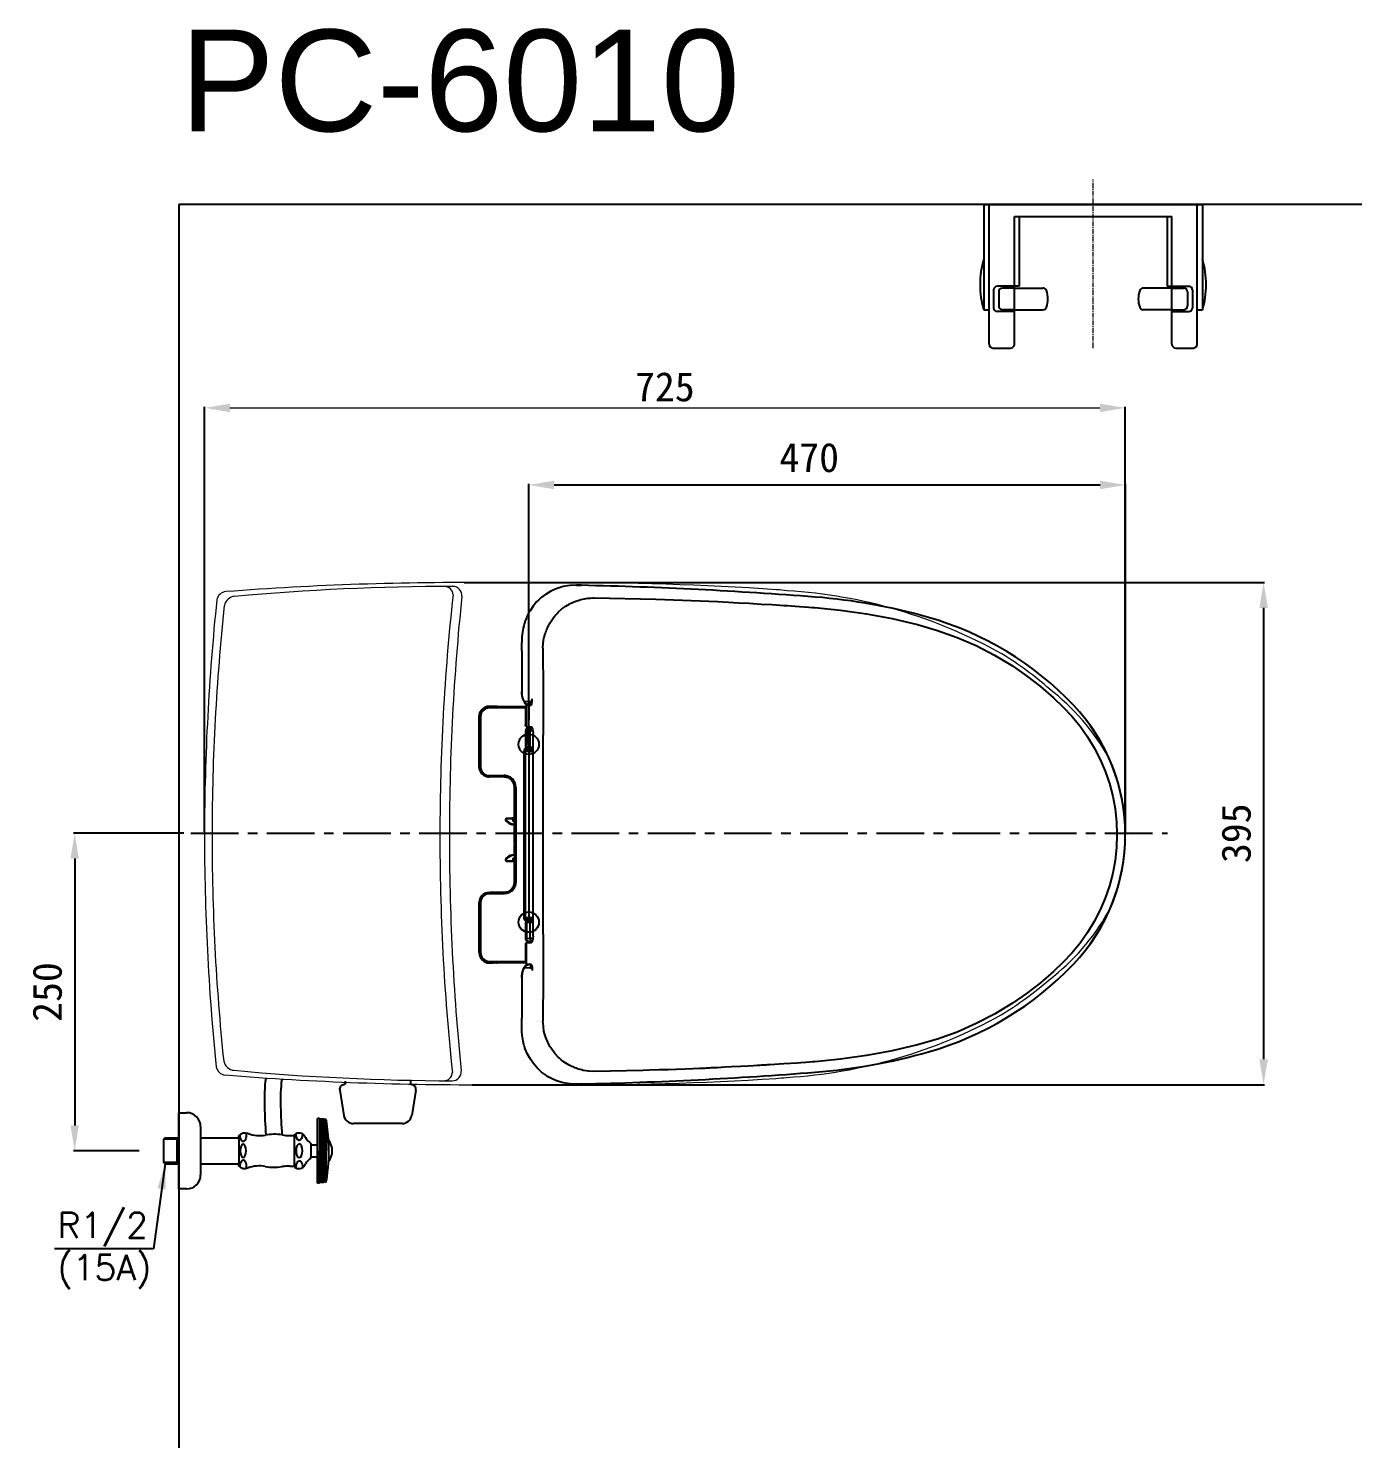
# Model space of a CAD drawing. Extents: x -1426 to 1181, y -346 to 1940.
# Drawn here: x -1410 to -367, y 830 to 1940 of the extents above; entities that cross this region are included whole.
import ezdxf

# ---------------------------------------------------------------- set-up
doc = ezdxf.new("R2010")
doc.units = 0
doc.header["$LTSCALE"] = 3
doc.header["$MEASUREMENT"] = 0
doc.linetypes.add('CENTER', pattern=[2, 1.25, -0.25, 0.25, -0.25])
doc.linetypes.add('HIDDEN', pattern=[0.375, 0.25, -0.125])
doc.layers.get('0').update_dxf_attribs({"linetype": 'CONTINUOUS'})
doc.layers.get('DEFPOINTS').update_dxf_attribs({"linetype": 'CONTINUOUS'})
for name, color, linetype, lineweight in [('1', 1, 'CENTER', 5), ('2', 2, 'HIDDEN', 9), ('3', 3, 'CONTINUOUS', 15)]:
    doc.layers.add(name, color=color, linetype=linetype, lineweight=lineweight)
for name, color, linetype in [('4', 4, 'CONTINUOUS'), ('6', 6, 'CONTINUOUS'), ('CENTER', 2, 'CENTER'), ('FAUCET', 4, 'CONTINUOUS')]:
    doc.layers.add(name, color=color, linetype=linetype)
doc.styles.add('GHS', font='romans', dxfattribs={"bigfont": 'ghs'})
doc.styles.add('ROMANS', font='romans', dxfattribs={"height": 10.144927})
doc.dimstyles.get("Standard").update_dxf_attribs({"dimtxt": 0.18, "dimasz": 0.18, "dimexe": 0.18, "dimexo": 0.0625, "dimgap": 0.09, "dimtad": 0, "dimtih": 1, "dimtoh": 1, "dimdec": 4, "dimzin": 0, "dimdsep": 46, "dimtxsty": 'Standard', "dimcen": 0.09, "dimadec": 0, "dimazin": 0, "dimtfac": 1, "dimtdec": 4, "dimtofl": 0, "dimtmove": 0, "dimatfit": 3, "dimfxl": 0, "dimtolj": 1, "dimtzin": 0, "dimarcsym": 0})

# ---------------------------------------------------------------- blocks, each defined once
blk = doc.blocks.new('*D14')
at = {"color": 0, "linetype": 'Continuous', "lineweight": -2}
for p, q in [((-1016.1, 1376.4), (-1016.1, 1581.4)), ((-996.1, 1580.6), (-566.1, 1580.6)), ((-546.1, 1306.3), (-546.1, 1581.4))]:
    blk.add_line(p, q, dxfattribs=at)
at = {"color": 0, "linetype": 'Continuous'}
for points in [[(-996.1, 1584), (-996.1, 1577.3), (-1016.1, 1580.6)], [(-566.1, 1584), (-566.1, 1577.3), (-546.1, 1580.6)]]:
    blk.add_solid(points, dxfattribs=at)
at = {"layer": 'DEFPOINTS', "color": 0, "linetype": 'Continuous'}
for p in [(-546.1, 1580.6), (-1016.1, 1375.4), (-546.1, 1305.3)]:
    blk.add_point(p, dxfattribs=at)
at = {"color": 2, "linetype": 'Continuous', "lineweight": 0, "insert": (-795.2, 1602.1), "char_height": 23, "attachment_point": 5}
blk.add_mtext('\\A1;470', dxfattribs=at)
blk = doc.blocks.new('*D15')
at = {"color": 0, "linetype": 'Continuous', "lineweight": -2}
for p, q in [((-1287.7, 1306.4), (-1374.5, 1306.4)), ((-1373.7, 1286.4), (-1373.7, 1076.4)), ((-1322.9, 1056.4), (-1374.5, 1056.4))]:
    blk.add_line(p, q, dxfattribs=at)
at = {"color": 0, "linetype": 'Continuous'}
for points in [[(-1377, 1286.4), (-1370.4, 1286.4), (-1373.7, 1306.4)], [(-1377, 1076.4), (-1370.4, 1076.4), (-1373.7, 1056.4)]]:
    blk.add_solid(points, dxfattribs=at)
at = {"layer": 'DEFPOINTS', "color": 0, "linetype": 'Continuous'}
for p in [(-1286.7, 1306.4), (-1373.7, 1056.4), (-1321.9, 1056.4)]:
    blk.add_point(p, dxfattribs=at)
at = {"color": 2, "linetype": 'Continuous', "lineweight": 0, "insert": (-1395.2, 1181.4), "char_height": 23, "attachment_point": 5, "rotation": 90}
blk.add_mtext('\\A1;250', dxfattribs=at)
blk = doc.blocks.new('*D16')
at = {"color": 0, "linetype": 'Continuous', "lineweight": -2}
for p, q in [((-1067, 1503.8), (-436.6, 1503.8)), ((-437.4, 1483.8), (-437.4, 1128.4)), ((-1060.7, 1108.4), (-436.6, 1108.4))]:
    blk.add_line(p, q, dxfattribs=at)
at = {"color": 0, "linetype": 'Continuous'}
for points in [[(-440.7, 1483.8), (-434, 1483.8), (-437.4, 1503.8)], [(-440.7, 1128.4), (-434, 1128.4), (-437.4, 1108.4)]]:
    blk.add_solid(points, dxfattribs=at)
at = {"layer": 'DEFPOINTS', "color": 0, "linetype": 'Continuous'}
for p in [(-1068, 1503.8), (-1061.7, 1108.4), (-437.4, 1108.4)]:
    blk.add_point(p, dxfattribs=at)
at = {"color": 2, "linetype": 'Continuous', "lineweight": 0, "insert": (-458.9, 1306.4), "char_height": 23, "attachment_point": 5, "rotation": 90}
blk.add_mtext('\\A1;395', dxfattribs=at)
blk = doc.blocks.new('*D20')
at = {"color": 3, "lineweight": -2}
for p, q in [((-1271.4, 1307.4), (-1271.4, 1642.1)), ((-546.3, 1307.4), (-546.3, 1642.1))]:
    blk.add_line(p, q, dxfattribs=at)
at = {"color": 3, "linetype": 'Continuous', "lineweight": 0}
blk.add_line((-1251.4, 1641.3), (-566.3, 1641.3), dxfattribs=at)
at = {"color": 3}
for points in [[(-1251.4, 1644.6), (-1251.4, 1638), (-1271.4, 1641.3)], [(-566.3, 1644.6), (-566.3, 1638), (-546.3, 1641.3)]]:
    blk.add_solid(points, dxfattribs=at)
at = {"layer": 'DEFPOINTS', "color": 0}
for p in [(-546.3, 1641.3), (-1271.4, 1306.4), (-546.3, 1306.4)]:
    blk.add_point(p, dxfattribs=at)
at = {"color": 2, "insert": (-908.9, 1657.8), "char_height": 23, "attachment_point": 5}
blk.add_mtext('\\A1;725', dxfattribs=at)
blk = doc.blocks.new('A$C19b091ad')
at = {"color": 2}
for p, q in [((80.2, 392.7), (80.2, 392.7)), ((264.6, 383.4), (264.6, 383.4)), ((353.8, 367.4), (353.8, 367.4)), ((33.5, 341), (33.5, 308.9)), ((0, 249.9), (0, 289.2)), ((0, 289.2), (0, 289.2)), ((1, 289.2), (1, 249.9)), ((13.6, 297.4), (8, 297.4)), ((8, 297.2), (36.4, 297.2)), ((8, 297.2), (11.1, 297.2)), ((8, 297.2), (8, 297.2)), ((36.4, 296.2), (8, 296.2)), ((13.5, 297.4), (13, 297.3)), ((13.5, 297.4), (13.6, 297.4)), ((14.4, 297.4), (13.6, 297.3)), ((14.4, 297.4), (36.5, 297.4)), ((36.4, 296.9), (36.4, 282.8)), ((36.9, 298.2), (40.1, 298.4)), ((36.9, 298.2), (36.9, 281.5)), ((38.1, 299), (38.5, 299)), ((38.2, 299), (38.6, 299)), ((468.1, 298.3), (468, 298.3)), ((36.5, 278.5), (36.5, 265.4)), ((36.9, 281.5), (41.2, 281.3)), ((37.1, 278.4), (37.1, 265.4)), ((37.1, 278.4), (40.1, 278.2)), ((42, 280.2), (39, 280.4)), ((40.1, 265.2), (40.1, 278.2)), ((42.6, 116.5), (42.6, 276.3)), ((35.3, 130.6), (35.3, 262.1)), ((36.3, 262.1), (36.3, 130.6)), ((36.5, 130.9), (36.5, 261.9)), ((40.1, 265.2), (37.1, 265.4)), ((42.6, 263.1), (37.3, 263.1)), ((37.5, 262.9), (37.3, 263.1)), ((38.4, 263.9), (41.4, 263.7)), ((0, 249.9), (0, 249.9)), ((8, 242.9), (19.7, 242.9)), ((19.7, 241.9), (8, 241.9)), ((19.7, 241.9), (8, 241.9)), ((8, 241.9), (8, 241.9)), ((19.7, 241.9), (19.7, 242.9)), ((19.7, 241.9), (19.7, 241.9)), ((27.7, 212.5), (27.7, 234.1)), ((27.7, 234.1), (27.7, 234.1)), ((27.7, 212.5), (27.7, 233.9)), ((27.7, 233.9), (27.7, 233.9)), ((28.7, 233.9), (28.7, 158.9)), ((27.7, 207.4), (27.7, 212.5)), ((27.7, 212), (27.7, 211.9)), ((27.7, 207.1), (27.7, 211.9)), ((21, 208.8), (21, 208.7)), ((21, 207.7), (21, 208.7)), ((21.2, 208.7), (21.2, 207.7)), ((21.3, 207.5), (21.2, 207.4)), ((21.5, 209.3), (25.7, 209.3)), ((21.5, 209.3), (21.5, 209.2)), ((21.5, 209.2), (26.3, 209.2)), ((26.3, 209), (21.5, 209)), ((26.5, 209.3), (26.3, 209.2)), ((26.3, 209), (26.3, 209.2)), ((26.6, 207.5), (26.6, 208.7)), ((26.8, 208.7), (27, 208.8)), ((26.8, 208.7), (26.8, 207.5)), ((27, 207.7), (27, 208.8)), ((27.2, 204.3), (27.2, 204.3)), ((27.7, 206.4), (27.7, 206.7)), ((27.7, 206.2), (27.7, 201.4)), ((27.7, 203.6), (27.7, 204.3)), ((27.7, 203.6), (27.7, 203.4)), ((27.7, 189.9), (27.7, 202.9)), ((27.7, 201.4), (27.7, 196.4)), ((27.7, 191.4), (27.7, 186.6)), ((27.7, 189.4), (27.7, 189.2)), ((27.7, 180.9), (27.7, 189.2)), ((27.2, 180.5), (27.2, 180.5)), ((27.7, 186.1), (27.7, 186.4)), ((27.7, 185.4), (27.7, 180.3)), ((27.7, 180.9), (27.7, 180.8)), ((27.7, 180.3), (27.7, 158.9)), ((27.7, 158.7), (27.7, 177.8)), ((21, 176.1), (21, 177)), ((21, 176.1), (21, 176)), ((21.2, 177.4), (21.3, 177.3)), ((21.2, 177), (21.2, 176.1)), ((21.5, 175.8), (26.3, 175.8)), ((26.3, 175.6), (21.5, 175.6)), ((21.5, 175.6), (21.5, 175.5)), ((21.5, 175.5), (25.7, 175.5)), ((26.3, 175.6), (26.3, 175.8)), ((26.3, 175.6), (26.5, 175.5)), ((26.6, 176.1), (26.6, 177.3)), ((26.8, 177.3), (26.8, 176.1)), ((27, 176), (26.8, 176.1)), ((27, 176), (27, 177.1)), ((27.7, 158.9), (27.7, 158.9)), ((27.7, 158.7), (27.7, 158.7)), ((8, 150.9), (19.7, 150.9)), ((19.7, 150.9), (8, 150.9)), ((8, 150.9), (8, 150.9)), ((19.7, 149.9), (8, 149.9)), ((19.7, 149.9), (19.7, 150.9)), ((19.7, 150.9), (19.7, 150.9)), ((0, 103.6), (0, 142.9)), ((0, 142.9), (0, 142.9)), ((0, 142.9), (0, 142.9)), ((1, 142.9), (1, 103.6)), ((36.5, 127.4), (36.5, 114.2)), ((37.1, 127.4), (40.1, 127.6)), ((37.1, 127.4), (37.1, 114.4)), ((37.3, 129.6), (37.5, 129.9)), ((37.3, 129.6), (42.6, 129.6)), ((41.4, 129.1), (38.4, 128.9)), ((40.1, 114.6), (40.1, 127.6)), ((36.9, 111.3), (41.2, 111.5)), ((36.9, 111.3), (36.9, 94.6)), ((40.1, 114.6), (37.1, 114.4)), ((39, 112.4), (42, 112.6)), ((0, 103.6), (0, 103.6)), ((0, 103.6), (0, 103.6)), ((36.4, 110), (36.4, 95.9)), ((8, 96.6), (36.4, 96.6)), ((36.4, 95.6), (8, 95.6)), ((8, 95.6), (11.1, 95.6)), ((8, 95.6), (8, 95.6)), ((13.6, 95.4), (8, 95.4)), ((13, 95.5), (13.5, 95.4)), ((13.6, 95.4), (13.5, 95.4)), ((14.4, 95.4), (13.6, 95.5)), ((36.5, 95.4), (14.4, 95.4)), ((36.9, 94.6), (40.1, 94.4)), ((38.5, 93.8), (38.1, 93.8)), ((38.6, 93.8), (38.2, 93.8)), ((468.1, 94.4), (468, 94.4)), ((33.5, 83.8), (33.5, 51.8)), ((353.8, 25.4), (353.8, 25.4)), ((80.2, 0.1), (80.2, 0.1))]:
    blk.add_line(p, q, dxfattribs=at)
for points in [[(76.5, 392.8), (71.3, 392.6), (66, 391.7), (60.6, 390), (56.5, 388.2), (52.6, 385.8), (52.5, 385.8)], [(76.5, 392.8), (80.2, 392.7)], [(80.2, 392.7), (76.5, 392.8)], [(76.5, 392.8), (76.5, 392.8), (76.5, 392.8)], [(52.5, 385.8), (50.7, 384.5), (48.8, 383), (47, 381.3), (45.2, 379.6), (42.5, 376.3), (40, 372.7), (39.4, 371.7), (38.9, 370.8), (38.3, 369.7), (37.8, 368.7), (37.4, 367.6), (36.9, 366.5), (36.5, 365.4), (36, 364.3), (35.8, 363.5), (35.4, 362.4), (35, 360.9), (34.6, 359), (34, 355.9), (33.6, 352.1), (33.5, 347.6)], [(50.2, 343.2), (50.4, 347.1), (51, 351), (51.3, 352.1), (51.5, 353.2), (51.9, 354.3), (52.2, 355.3), (52.6, 356.4), (53, 357.5), (53.4, 358.5), (53.8, 359.4), (54.5, 360.9), (55.6, 362.9), (57.1, 365.4), (58.7, 367.6), (60.1, 369.3), (61.3, 370.6), (62.2, 371.5), (65.1, 374.1), (68.3, 376.4), (69.4, 377), (70.5, 377.7), (71.7, 378.3), (72.9, 378.9), (74.1, 379.4), (75.3, 379.9), (76.2, 380.3), (77.8, 380.8), (80, 381.5), (82.8, 382.1), (85.5, 382.5), (87.7, 382.7), (89.4, 382.8), (90.6, 382.8)], [(90.6, 382.8), (139.2, 381.8), (187.8, 379.9), (196.4, 379.4), (204.2, 379), (212.6, 378.6), (222.1, 378), (230.6, 377.5), (233.8, 377.3), (236.9, 377.1), (240, 376.9), (243, 376.7), (245.6, 376.5), (248.7, 376.3), (252.1, 376.1), (256.2, 375.8), (259.6, 375.5), (262.3, 375.3), (264.2, 375.2)], [(264.2, 375.2), (284.6, 373.2), (304.9, 370.3), (325.1, 366.5), (345.1, 361.8), (360.8, 357.2), (376.3, 351.7), (391.3, 345.2), (405.9, 337.7), (419.9, 329.2), (431.1, 321.5), (441.9, 313.1), (452.2, 304.1), (459.6, 297.1), (466.7, 289.7), (473.2, 281.8), (479.1, 273.5), (484.4, 264.8), (489, 255.7), (493, 246.3), (496.3, 236.6), (498.9, 226.8), (500.7, 216.7), (501.8, 206.6), (502.2, 196.4)], [(33.6, 341), (33.5, 347.6)], [(33.5, 341), (33.5, 341), (33.6, 341)], [(33.6, 341), (33.6, 309)], [(50.2, 343.2), (50.3, 309), (50.3, 274.8)], [(33.5, 309.1), (33.6, 306.8), (33.9, 304.7), (34.4, 303), (35, 301.6), (35.6, 300.5), (36.3, 299.7), (37.2, 299.1), (38.1, 299)], [(33.5, 309), (33.5, 309), (33.5, 309)], [(33.5, 309), (33.6, 309)], [(36.3, 301), (35.8, 301.1), (35.3, 301.6), (34.9, 302.2), (34.5, 303.1), (34.1, 304.3), (33.8, 305.6), (33.6, 307.2), (33.6, 309)], [(40.2, 301.2), (36.3, 301)], [(38.2, 299), (37.4, 299.1), (36.8, 299.6), (36.4, 300.2), (36.3, 301)], [(40.1, 298.4), (40.4, 298.2), (40.7, 298.3), (41, 298.7), (41.3, 299.3), (41.5, 300.2), (41.7, 301.1), (41.8, 302.2), (41.8, 303.4)], [(40.2, 301.2), (41, 301.2), (41.6, 301.2)], [(41.8, 303.4), (41.8, 303.4), (41.8, 303.4)], [(0, 289.2), (0, 289.2), (0, 289.2), (0, 289.2), (0.2, 291), (0.6, 292.3), (1.1, 293.3), (1.7, 294.1), (2.3, 294.9), (3, 295.4), (3.6, 295.9), (5, 296.6), (8, 297.2)], [(0, 289.2), (0, 289.2)], [(1, 289.2), (0.6, 289.2), (0.3, 289.2), (0.1, 289.2), (0, 289.2)], [(8, 297.2), (8, 297.1), (8, 296.9), (8, 296.6), (8, 296.2)], [(38.2, 299), (41.1, 299.1)], [(38.5, 299), (38.7, 299)], [(39.9, 280.6), (39.5, 280.5), (38.8, 280.5), (38.4, 280.5), (38.1, 280.4), (37.9, 280.3), (37.5, 280.2), (37.1, 279.9), (36.8, 279.4), (36.6, 278.7), (36.5, 278.5)], [(39, 280.4), (38.6, 280.4), (38.6, 280.5), (39.1, 280.5), (40, 280.6)], [(42.5, 278.2), (41.7, 278.2), (40.7, 278.2), (40.1, 278.2)], [(50.3, 196.4), (50.3, 235.6), (50.3, 274.8)], [(37.3, 264.1), (36.5, 264), (35.9, 263.6), (35.4, 262.9), (35.3, 262.1)], [(36.3, 262.1), (36.2, 262.1), (36, 262.1), (35.7, 262.1), (35.3, 262.1)], [(36.3, 262.1), (36.4, 262.5), (36.6, 262.9), (36.9, 263.1), (37.3, 263.1)], [(36.3, 262.1), (36.5, 261.9)], [(36.5, 265.5), (36.5, 265.3), (36.7, 264.8), (36.9, 264.4), (37.2, 264.2), (37.4, 264.1), (37.6, 264), (37.7, 264), (37.9, 263.9), (38.1, 263.9), (38.4, 263.9)], [(36.5, 265.5), (37.1, 265.4)], [(36.5, 261.9), (36.6, 262.3), (36.8, 262.6), (37.2, 262.8), (37.5, 262.9)], [(42.6, 261.7), (41.6, 261.7), (40.6, 261.7), (39.3, 261.8), (38, 261.8), (37, 261.8), (36.5, 261.9)], [(37.1, 265.4), (37.2, 264.8), (37.5, 264.3), (38, 264), (38.5, 263.9)], [(37.3, 264.1), (37.3, 263.8), (37.3, 263.4), (37.3, 263.2), (37.3, 263.1)], [(40.1, 265.2), (40.6, 265.2), (41.5, 265.2), (42.5, 265.2), (42.6, 265.2)], [(41.5, 263.7), (41, 263.8), (40.5, 264.2), (40.2, 264.6), (40.1, 265.2)], [(41.5, 263.7), (41.9, 263.7), (42.5, 263.7), (42.6, 263.7)], [(8, 241.9), (5, 242.5), (3.6, 243.2), (3, 243.7), (2.3, 244.3), (1.9, 244.8), (1.4, 245.4), (1, 246.1), (0.6, 246.8), (0.2, 248.1), (0, 249.9)], [(0, 249.9), (0.1, 249.9), (0.3, 249.9), (0.6, 249.9), (1, 249.9)], [(8, 242.9), (8, 242.5), (8, 242.2), (8, 242), (8, 241.9)], [(19.7, 241.9), (22.8, 241.3), (25.3, 239.6), (27.1, 237), (27.7, 233.9)], [(27.7, 206.4), (27.7, 233.9)], [(28.7, 233.9), (28.3, 233.9), (28, 233.9), (27.8, 233.9), (27.7, 233.9)], [(21, 208.7), (21.1, 208.8), (21.1, 208.9), (21.2, 209), (21.2, 209.1), (21.4, 209.2), (21.5, 209.2)], [(21.2, 208.7), (21.2, 208.7), (21.1, 208.7), (21.1, 208.7), (21, 208.7)], [(21.2, 207.4), (21.1, 207.5), (21.1, 207.6), (21, 207.6), (21, 207.7)], [(21, 207.7), (21.1, 207.7), (21.1, 207.7), (21.2, 207.7), (21.2, 207.7)], [(21, 207.7), (21, 207.4)], [(21.2, 207.4), (21.2, 207)], [(21.5, 209.2), (21.5, 209.2), (21.5, 209.1), (21.5, 209.1), (21.5, 209)], [(25.7, 204.5), (25.8, 204.5), (26.3, 204.4), (26.7, 204.3), (27, 204.3), (27.2, 204.2), (27.2, 204.3)], [(26.3, 209.2), (26.4, 209.2), (26.5, 209.2), (26.6, 209.1), (26.6, 209), (26.7, 208.9), (26.8, 208.7)], [(26.5, 209.3), (26.7, 209.3), (26.9, 209.2), (27, 209), (27, 208.9), (27, 208.8), (27, 208.8)], [(26.8, 208.7), (26.7, 208.7), (26.7, 208.7), (26.6, 208.7), (26.6, 208.7)], [(26.6, 207.5), (26.6, 207.5), (26.7, 207.5), (26.7, 207.5), (26.8, 207.5)], [(27, 207.7), (26.8, 207.5)], [(27.2, 207), (27, 207.1), (26.9, 207.2), (26.8, 207.3), (26.8, 207.5)], [(27, 207.7), (27, 207.6), (27, 207.5), (27.1, 207.4), (27.2, 207.3), (27.2, 207.3)], [(27.2, 207), (27.2, 207), (27.2, 207), (27.2, 206.9), (27.1, 206.8)], [(27.2, 207), (27.2, 207), (27.2, 207.1), (27.3, 207.1), (27.3, 207.1), (27.3, 207.1), (27.3, 207.2), (27.4, 207.2)], [(27.2, 207.2), (27.3, 207.2), (27.3, 207.2), (27.3, 207.2), (27.4, 207.2)], [(27.2, 204.3), (27.3, 204.3), (27.4, 204.3), (27.7, 204.3)], [(27.7, 207.1), (27.4, 207.1), (27.4, 207.2)], [(27.7, 203.7), (27.7, 203.7), (27.7, 203.6), (27.7, 203.6)], [(27.7, 196.4), (27.7, 194.4), (27.7, 191.4)], [(27.7, 189.1), (27.7, 189.1), (27.7, 189.2), (27.7, 189.2)], [(50.3, 118), (50.3, 157.2), (50.3, 196.4)], [(502.2, 196.4), (501.8, 186.2), (500.7, 176.1), (498.9, 166), (496.3, 156.1), (493, 146.5), (489, 137.1), (484.4, 128), (479.1, 119.3), (473.2, 111), (466.7, 103.1), (459.6, 95.7), (452.2, 88.7), (441.9, 79.7), (431.1, 71.3), (419.9, 63.6), (405.9, 55.1), (391.3, 47.6), (376.3, 41), (360.8, 35.5), (345.1, 31), (325.1, 26.3), (304.9, 22.4), (284.6, 19.6), (264.2, 17.6)], [(21.2, 177.4), (21.2, 177.8)], [(25.7, 180.3), (25.8, 180.3), (26.3, 180.4), (26.7, 180.5), (27, 180.5), (27.2, 180.5), (27.2, 180.5)], [(26.6, 177.3), (26.6, 177.5), (26.7, 177.7), (26.9, 177.9), (27.1, 178)], [(26.8, 177.3), (26.8, 177.5), (26.9, 177.6), (27, 177.7), (27.2, 177.8)], [(27.1, 178), (27.2, 177.9), (27.2, 177.8), (27.2, 177.8), (27.2, 177.8)], [(27.2, 180.5), (27.3, 180.5), (27.4, 180.5), (27.7, 180.5)], [(27.4, 177.6), (27.3, 177.7), (27.3, 177.7), (27.2, 177.7), (27.2, 177.8), (27.2, 177.8), (27.2, 177.8)], [(27.7, 186.4), (27.7, 158.9)], [(21.2, 177.4), (21.1, 177.3), (21.1, 177.2), (21, 177.1), (21, 177)], [(21, 177.4), (21, 177)], [(21.2, 177), (21.2, 177), (21.1, 177), (21.1, 177), (21, 177)], [(21, 176.1), (21.1, 176), (21.1, 175.9), (21.2, 175.8), (21.2, 175.7), (21.4, 175.6), (21.5, 175.6)], [(21, 176.1), (21.1, 176.1), (21.1, 176.1), (21.2, 176.1), (21.2, 176.1)], [(21.5, 175.8), (21.5, 175.7), (21.5, 175.7), (21.5, 175.6), (21.5, 175.6)], [(26.3, 175.6), (26.4, 175.6), (26.5, 175.6), (26.6, 175.7), (26.6, 175.8), (26.7, 175.9), (26.8, 176.1)], [(26.5, 175.5), (26.7, 175.5), (26.9, 175.6), (27, 175.8), (27, 175.9), (27, 175.9), (27, 176)], [(26.8, 177.3), (26.7, 177.3), (26.7, 177.3), (26.6, 177.3), (26.6, 177.3)], [(26.6, 176.1), (26.6, 176.1), (26.7, 176.1), (26.8, 176.1), (26.8, 176.1)], [(26.8, 177.3), (27, 177.1)], [(27, 177.1), (27, 177.2), (27, 177.3), (27.1, 177.4), (27.2, 177.5), (27.2, 177.5)], [(27.2, 177.6), (27.3, 177.6), (27.3, 177.6), (27.3, 177.6), (27.4, 177.6)], [(27.7, 177.7), (27.4, 177.7), (27.4, 177.6)], [(27.7, 158.9), (27.5, 157.2), (27, 155.7), (25.4, 153.2), (22.9, 151.5), (21.3, 151.1), (19.7, 150.9)], [(27.2, 156), (26.8, 155.1), (26.7, 154.8)], [(27.7, 158.7), (27.4, 156.8), (27.2, 156)], [(27.7, 158.9), (27.8, 158.9), (28, 158.9), (28.3, 158.9), (28.7, 158.9)], [(8, 150.9), (5, 150.3), (3.6, 149.6), (2.3, 148.5), (0.8, 146.4), (0.2, 144.8), (0, 142.9)], [(8, 150.9), (8, 150.8), (8, 150.6), (8, 150.3), (8, 149.9)], [(0, 142.9), (0, 142.7)], [(1, 142.9), (0.6, 142.9), (0.3, 142.9), (0.1, 142.9), (0, 142.9)], [(35.3, 130.6), (35.7, 130.6), (36, 130.6), (36.2, 130.6), (36.3, 130.6)], [(37.3, 128.6), (36.5, 128.8), (35.9, 129.2), (35.4, 129.9), (35.3, 130.6)], [(36.5, 130.9), (36.3, 130.6)], [(37.3, 129.6), (36.9, 129.7), (36.6, 129.9), (36.4, 130.3), (36.3, 130.6)], [(42.6, 131.1), (41.6, 131.1), (39.7, 131), (38.1, 131), (37, 131), (36.5, 130.9)], [(37.5, 129.9), (37.2, 130), (36.8, 130.2), (36.6, 130.5), (36.5, 130.9)], [(38.4, 128.9), (38.1, 128.9), (37.9, 128.8), (37.7, 128.8), (37.5, 128.7), (37.2, 128.6), (36.9, 128.3), (36.6, 127.9), (36.5, 127.3), (36.5, 127.3)], [(36.5, 127.3), (37.1, 127.4)], [(38.5, 128.9), (38, 128.8), (37.5, 128.5), (37.2, 128), (37.1, 127.4)], [(37.3, 129.6), (37.3, 129.6), (37.3, 129.3), (37.3, 129), (37.3, 128.6)], [(40.1, 127.6), (40.2, 128.2), (40.5, 128.6), (41, 129), (41.5, 129.1)], [(40.1, 127.6), (40.9, 127.6), (41.2, 127.6), (41.4, 127.6), (42.5, 127.6), (42.6, 127.6)], [(42.6, 129.1), (42.5, 129.1), (41.9, 129.1), (41.5, 129.1)], [(36.5, 114.3), (36.5, 114.3), (36.7, 113.5), (37, 113.1), (37.4, 112.7), (37.7, 112.5), (37.9, 112.4), (38.1, 112.4), (38.3, 112.3), (38.5, 112.3), (38.9, 112.3), (39.5, 112.3), (39.9, 112.2)], [(37.1, 114.4), (37.2, 113.6), (37.6, 113), (38.3, 112.5), (39, 112.4)], [(42.5, 114.6), (41.7, 114.6), (40.7, 114.6), (40.1, 114.6)], [(50.3, 118), (50.3, 83.8), (50.2, 49.6)], [(0, 103.6), (0.1, 103.6), (0.3, 103.6), (0.6, 103.6), (1, 103.6)], [(0, 103.6), (0.2, 101.6), (0.8, 100.1), (2.3, 97.9), (3.6, 96.9), (5, 96.1), (8, 95.6)], [(8, 96.6), (8, 96.2), (8, 95.9), (8, 95.7), (8, 95.6)], [(38.1, 93.8), (37.4, 93.7), (36.7, 93.4), (36, 92.8), (35.3, 91.8), (34.7, 90.5), (34.1, 88.7), (33.7, 86.5), (33.6, 85.2), (33.5, 83.7)], [(33.6, 83.8), (33.6, 85.6), (33.8, 87.2), (34.1, 88.5), (34.5, 89.7), (34.9, 90.5), (35.3, 91.2), (35.8, 91.7), (36.3, 91.8)], [(38.2, 93.8), (37.4, 93.7), (36.8, 93.2), (36.4, 92.6), (36.3, 91.8)], [(36.3, 91.8), (40.2, 91.6)], [(38.1, 93.8), (38.2, 93.8)], [(41.1, 93.7), (38.2, 93.8)], [(38.7, 93.8), (38.5, 93.8)], [(40.1, 94.4), (40.4, 94.6), (40.7, 94.5), (41, 94.1), (41.3, 93.5), (41.5, 92.6), (41.7, 91.7), (41.8, 90.6), (41.8, 89.4)], [(40.2, 91.6), (41, 91.6), (41.6, 91.6)], [(41.8, 89.4), (41.8, 89.4), (41.8, 89.4)], [(33.5, 83.8), (33.5, 83.8), (33.5, 83.8)], [(33.5, 83.8), (33.6, 83.8)], [(33.5, 45.2), (33.6, 51.8)], [(33.5, 51.8), (33.5, 51.8), (33.6, 51.8)], [(54.4, 5.8), (52.9, 6.8), (49.1, 9.5), (45.6, 12.8), (43.7, 14.9), (42, 17.2), (40.3, 19.6), (38.1, 23.5), (36.3, 27.8), (36, 28.5), (35.8, 29.2), (35.5, 30.2), (35.2, 31.2), (34.9, 32.4), (34.6, 33.8), (34, 37), (33.6, 40.8), (33.5, 45.2)], [(90.6, 10), (86.2, 10.2), (81.9, 10.8), (80.7, 11.1), (79.6, 11.4), (78.5, 11.7), (77.4, 12.1), (76.3, 12.5), (75.3, 12.9), (74.4, 13.2), (72.9, 13.9), (70.8, 15), (68.3, 16.5), (66.2, 17.9), (64.5, 19.2), (63.1, 20.4), (62.2, 21.3), (59.5, 24.2), (57.1, 27.4), (56.4, 28.5), (55.7, 29.6), (55.1, 30.7), (54.5, 31.9), (53.9, 33.1), (53.4, 34.3), (53, 35.3), (52.4, 36.8), (52, 38.2), (51.5, 39.9), (51, 41.8), (50.5, 45.3), (50.3, 47.9), (50.2, 49.6)], [(264.2, 17.6), (262.5, 17.5), (260.1, 17.3), (257.1, 17.1), (253.3, 16.8), (250.5, 16.6), (239.9, 15.9), (229.2, 15.2), (228, 15.1), (226.8, 15.1), (225.6, 15), (224.4, 14.9), (223.2, 14.8), (222, 14.8), (220.8, 14.7), (218.9, 14.6), (215.9, 14.4), (211.5, 14.2), (205.8, 13.8), (198.8, 13.5), (193.5, 13.2), (187.7, 12.9), (186.5, 12.9), (185.2, 12.8), (184, 12.7), (182.7, 12.7), (181.4, 12.6), (180.1, 12.6), (178.8, 12.5), (177.4, 12.4), (173.3, 12.3), (168.2, 12), (162.1, 11.8), (155, 11.5), (148.7, 11.3), (141.8, 11.1), (134.2, 10.9), (128.8, 10.7), (90.6, 10)], [(53.1, 6.6), (53.9, 6.1), (54.3, 5.8)], [(76.5, 0), (71.4, 0.2), (66.1, 1.1), (60.8, 2.7), (56.8, 4.5), (54.4, 5.8)], [(80.2, 0.1), (76.5, 0)], [(76.5, 0), (76.5, 0), (76.5, 0)]]:
    blk.add_lwpolyline(points, dxfattribs=at)
for centre, radius, start, end in [((8.2, -2874.1), 3267.6, 85.4987, 88.7365), ((8.2, -2874.1), 3267.6, 85.4987, 88.7365), ((228.8, -71), 455.9, 74.0873, 85.4987), ((228.8, -71), 455.9, 74.0873, 85.4987), ((284.2, 123.2), 253.9, 43.6123, 74.0873), ((284.2, 123.2), 253.9, 43.6123, 74.0873), ((8, 289.2), 7, 90.009, 180.0064), ((361, 196.4), 147.8, 0, 43.6123), ((361, 196.4), 147.8, 316.3877, 43.6123), ((8, 249.9), 7, 179.9907, 269.9939), ((21.5, 208.7), 0.3, 90.0054, 180.0075), ((21.5, 207.7), 0.301, 179.9899, 225.6049), ((28.5, 214.9), 10.5, 225.6118, 265.425), ((28.5, 214.9), 10.8, 227.0817, 254.799), ((28.5, 214.9), 10.3, 225.6125, 265.3361), ((26.3, 208.7), 0.3, 0.0171, 90.021), ((28.5, 214.9), 8.19, 260.2197, 264.0535), ((28.5, 214.9), 7.99, 260.2195, 263.8756), ((361, 196.4), 147.8, 316.3877, 0), ((28.5, 169.9), 10.5, 94.8123, 134.3882), ((28.5, 169.9), 10.8, 105.201, 132.9183), ((28.5, 169.9), 10.3, 94.7621, 134.3875), ((28.5, 169.9), 8.19, 95.9947, 99.7802), ((28.5, 169.9), 7.99, 96.1451, 99.7805), ((21.5, 177), 0.301, 134.3951, 180.0075), ((21.5, 176.1), 0.3, 179.9932, 269.997), ((26.3, 176.1), 0.3, 269.9747, 359.9918), ((8, 142.9), 7, 90.009, 180.0064), ((8, 103.6), 7, 179.9907, 269.9939), ((284.2, 269.6), 253.9, 285.9127, 316.3877), ((284.2, 269.6), 253.9, 285.9127, 316.3877), ((228.8, 463.8), 455.9, 274.5013, 285.9127), ((228.8, 463.8), 455.9, 274.5013, 285.9127), ((8.2, 3266.9), 3267.6, 271.2635, 274.5013), ((8.2, 3266.9), 3267.6, 271.2635, 274.5013)]:
    blk.add_arc(centre, radius, start, end, dxfattribs=at)
for centre, major_axis, ratio, start_param, end_param in [((42.1, 301.2), (0.12, -2), 0.96113, 4.653958, 5.755439), ((8, 289.4), (-4.21, 6.81), 0.99966, 5.729789, 7.30029), ((8, 289.2), (0, 8), 0.999848, 0.098926, 1.570811), ((8, 289.2), (0, 8), 0.999848, 0.000015, 0.098926), ((11.1, 297.3), (-2.5, 0), 0.017455, 1.570806, 3.036883), ((11, 297.3), (2, 0), 0.017449, 5.715526, 6.178563), ((13.5, 296.9), (-0.229, 0.445), 0.99869, 5.363377, 5.807797), ((13.6, 296.9), (0, 0.5), 0.999695, 5.719812, 6.283185), ((39, 278.4), (0.12, 2), 0.961126, 0.063244, 1.629234), ((47.9, 280.5), (9, 0), 0.017453, 2.317366, 2.635123), ((42, 278.2), (-0.12, -2), 0.961133, 3.204845, 4.770831), ((41.2, 276.3), (0, 5), 0.284012, 4.712867, 6.26645), ((50.4, 280.4), (12.7, 0), 0.017453, 2.296645, 2.317381), ((45.8, 280.2), (4, 0), 0.017451, 3.420757, 3.502606), ((50, 262.9), (12.5, 0), 0.017452, 3.158684, 3.190646), ((50, 262.9), (12.5, 0), 0.017452, 3.190646, 4.079319), ((8, 249.9), (0, 8), 0.999848, 1.570782, 1.599305), ((8, 249.9), (0, 8), 0.999848, 1.599305, 2.571298), ((8, 249.9), (0, 8), 0.999848, 2.571298, 3.141578), ((19.7, 233.9), (-5.66, -5.66), 0.999695, 2.727332, 3.926845), ((19.7, 233.9), (7.66, 2.32), 0.999451, 5.989191, 6.672186), ((21.5, 208.8), (0, 0.5), 0.999848, 0, 1.570796), ((21.5, 207.4), (0, 0.5), 0.998838, 1.569846, 2.39245), ((25.7, 209.3), (-1.5, 0), 0.017455, 4.13565, 4.712389), ((27.3, 207.5), (0.088, -0.575), 0.246445, 5.145086, 5.272141), ((27.7, 207.4), (0, 0.8), 0.017455, 1.570796, 2.617994), ((21.5, 177.4), (0, -0.5), 0.998838, 3.890736, 4.713339), ((27.7, 185.4), (0, 0.8), 0.017455, 0.523599, 1.570796), ((21.5, 176), (0, 0.5), 0.999848, 1.570796, 3.141593), ((25.7, 175.5), (1.5, 0), 0.017455, 4.712389, 5.289125), ((27.3, 177.2), (0.088, 0.575), 0.246445, 1.011042, 1.1381), ((19.7, 158.9), (5.66, -5.66), 0.999695, 5.497925, 6.697438), ((19.7, 158.9), (-7.66, 2.32), 0.999451, 2.752531, 3.435587), ((19.7, 158.9), (5.66, -5.66), 0.999695, 0.414252, 0.785253), ((8, 142.9), (0, 8), 0.999848, 0.877805, 1.537628), ((8, 142.9), (0, 8), 0.999848, 0.000015, 0.877805), ((8, 142.9), (0, 8), 0.999848, 1.537628, 1.570811), ((50, 129.9), (-12.5, 0), 0.017452, 6.234874, 6.265942), ((50, 129.9), (-12.5, 0), 0.017452, 5.345455, 6.234874), ((50, 112.3), (-11.5, 0), 0.01745, 6.003965, 6.78965), ((47.9, 112.3), (-9, 0), 0.017453, 0.50647, 0.824227), ((42, 114.6), (0.12, -2), 0.961133, 4.653947, 6.219937), ((41.2, 116.5), (0, 5), 0.284012, 3.158327, 4.711911), ((50.4, 112.4), (-12.7, 0), 0.017453, 0.824211, 0.844948), ((45.8, 112.6), (-4, 0), 0.017451, 5.922161, 6.00399), ((8, 103.6), (0, 8), 0.999848, 1.570782, 3.121269), ((8, 103.4), (4.21, 6.81), 0.99966, 2.124488, 3.694989), ((8, 103.6), (0, 8), 0.999848, 3.121269, 3.141578), ((11.1, 95.5), (2.5, 0), 0.017455, 0.10471, 1.570786), ((11, 95.5), (-2, 0), 0.017449, 3.246202, 3.709245), ((13.5, 95.9), (0.229, 0.445), 0.99869, 3.61698, 4.061401), ((13.6, 95.9), (0, 0.5), 0.999695, 3.141593, 3.704966), ((42.1, 91.6), (-0.12, -2), 0.96113, 3.673143, 4.77082)]:
    blk.add_ellipse(centre, major_axis=major_axis, ratio=ratio, start_param=start_param, end_param=end_param, dxfattribs=at)
for points in [[(36.4, 296.9), (36.4, 297), (36.4, 297.3), (36.6, 297.7), (36.8, 298), (36.9, 298.2)], [(36.9, 281.5), (36.8, 281.7), (36.6, 282), (36.4, 282.4), (36.4, 282.7), (36.4, 282.8)], [(37.1, 278.4), (36.9, 278.4), (36.8, 278.4), (36.6, 278.4), (36.5, 278.4), (36.5, 278.5)], [(28.7, 233.9), (28.7, 234.6), (28.5, 235.9), (27.9, 237.9), (26.8, 239.6), (25.4, 241), (23.7, 242.1), (21.7, 242.8), (20.4, 242.9), (19.7, 242.9)], [(26.6, 207.5), (26.6, 207.4), (26.6, 207.3), (26.7, 207.1), (26.8, 207), (27, 206.9), (27.1, 206.8), (27.1, 206.8)], [(28.7, 158.9), (28.7, 158.2), (28.5, 156.9), (27.9, 154.9), (26.8, 153.2), (25.4, 151.8), (23.6, 150.7), (21.7, 150), (20.4, 149.9), (19.7, 149.9)], [(36.9, 111.3), (36.8, 111.1), (36.6, 110.8), (36.4, 110.4), (36.4, 110.1), (36.4, 110)], [(37.1, 114.4), (36.9, 114.4), (36.8, 114.4), (36.6, 114.4), (36.5, 114.3), (36.5, 114.3)], [(36.4, 95.9), (36.4, 95.8), (36.4, 95.5), (36.6, 95.1), (36.8, 94.8), (36.9, 94.6)]]:
    blk.add_open_spline(points, degree=3, dxfattribs=at)
for points, knots in [([(41, 299), (40.8, 299), (39.9, 299), (39.1, 299), (38.6, 299)], [0.7463025, 0.7463025, 0.7463025, 0.7463025, 0.8, 1, 1, 1, 1]), ([(39, 262.8), (39.2, 262.8), (39.6, 262.8), (40.7, 262.8), (41.8, 262.8), (42.5, 262.7), (42.6, 262.7)], [0.0935878, 0.0935878, 0.0935878, 0.0935878, 0.1333333, 0.2, 0.2666667, 0.2762044, 0.2762044, 0.2762044, 0.2762044]), ([(42.6, 263), (42.5, 263), (41.8, 263), (40.7, 263), (39.9, 263), (39.6, 263)], [0.7250178, 0.7250178, 0.7250178, 0.7250178, 0.7333333, 0.8, 0.8633974, 0.8633974, 0.8633974, 0.8633974]), ([(38.5, 129.9), (38.5, 129.9), (38.7, 129.9), (39.4, 130), (40, 130), (40.3, 130)], [0, 0, 0, 0, 0.0666667, 0.1333333, 0.1812458, 0.1812458, 0.1812458, 0.1812458]), ([(39, 129.8), (38.9, 129.8), (38.7, 129.9), (38.5, 129.9), (38.5, 129.9)], [0.90607494, 0.90607494, 0.90607494, 0.90607494, 0.93333333, 1, 1, 1, 1]), ([(40.6, 129.8), (40.2, 129.8), (39.6, 129.8), (39.2, 129.8), (39, 129.8)], [0.80616387, 0.80616387, 0.80616387, 0.80616387, 0.86666667, 0.90607494, 0.90607494, 0.90607494, 0.90607494]), ([(40.3, 130), (40.5, 130), (41, 130), (41.8, 130), (42.5, 130), (42.6, 130.1)], [0.18124579, 0.18124579, 0.18124579, 0.18124579, 0.2, 0.26666667, 0.2764965, 0.2764965, 0.2764965, 0.2764965]), ([(42.6, 129.7), (42.5, 129.7), (41.8, 129.8), (41.2, 129.8), (40.7, 129.8), (40.6, 129.8)], [0.7247645, 0.7247645, 0.7247645, 0.7247645, 0.73333333, 0.8, 0.80616387, 0.80616387, 0.80616387, 0.80616387]), ([(41, 93.8), (40.8, 93.8), (39.9, 93.8), (39.1, 93.8), (38.6, 93.8)], [0.742861, 0.742861, 0.742861, 0.742861, 0.8, 1, 1, 1, 1])]:
    blk.add_open_spline(points, degree=3, knots=knots, dxfattribs=at)

msp = doc.modelspace()

# ---------------------------------------------------------------- linework, layer by layer
at = {"color": 2, "linetype": 'HIDDEN', "ltscale": 100}
msp.add_line((-1016.1, 1407.6), (-1016.1, 1395.7), dxfattribs=at)
msp.add_line((-1016.1, 1376.4), (-1016.1, 1236.4))
at = {"color": 7, "linetype": 'Continuous'}
for centre in [(-1016.1, 1376.4), (-1016.1, 1236.4)]:
    msp.add_circle(centre, 8, dxfattribs=at)
at = {"color": 7, "linetype": 'ByBlock'}
msp.add_arc((-688.1, 1305.4), 143.9, 359.9808, 0, dxfattribs=at)
at = {"layer": '1'}
msp.add_line((-571.6, 1688.4), (-571.6, 1821.1), dxfattribs=at)
at = {"layer": '1', "color": 7, "linetype": 'ByBlock'}
for centre, radius, start, end in [((-1067.5, -944.7), 2448.5, 89.4579, 94.3822), ((-1075.1, -412.2), 1912.9, 90.0214, 95.174), ((-1082.5, 1493.9), 6.81, 1.3349, 91.7671), ((-1075.8, 1493.7), 7, 354.0778, 90.3499), ((-1044.4, -52997.9), 54501.6, 89.9482, 89.99998), ((-984.7, -915.1), 2418.8, 86.118, 90.2458), ((577.9, 1300.8), 1849.4, 174.1201, 179.8289), ((-1253.9, 1488.7), 8, 95.2146, 168.248), ((-1246.9, 1483.9), 9.07, 94.1891, 167.7537), ((672, 1303.5), 1758.1, 173.7782, 179.9379), ((750.2, 1303.6), 1828.8, 174.0534, 179.9424), ((-834.5, 1298.6), 200, 83.6957, 86.118), ((-836.6, 1104.2), 393.9, 60.6583, 86.4982), ((-829.2, 1298.6), 200, 81.2735, 81.2739), ((443.2, 1304.5), 1708.7, 173.9091, 179.9387), ((-789.6, 1209.7), 279.2, 48.8368, 58.4527), ((-713.4, 1279.8), 176.5, 29.408, 52.4919), ((-693.2, 1305.3), 146.9, 360, 24.6097), ((577.9, 1306.9), 1849.4, 180.0171, 185.7259), ((443.2, 1303.6), 1708.7, 179.9073, 185.9369), ((73.4, 1254), 1338.3, 177.7587, 177.7596), ((672, 1304), 1758.1, 179.9081, 186.0678), ((750.2, 1303.8), 1828.8, 179.9036, 185.7927), ((-693.2, 1305.9), 146.9, 335.2363, 359.8461), ((-713.3, 1331.4), 176.5, 307.3541, 330.4381), ((-789.4, 1401.8), 279.2, 301.3933, 311.0092), ((-836.1, 1507.4), 393.9, 273.3478, 299.1877), ((-1254.4, 1124), 8, 191.598, 264.6314), ((-1247.4, 1128.8), 9.06, 192.0974, 265.6732), ((-1061.5, 3556.9), 2448.5, 265.4638, 270.3881), ((-1070.4, 3024.4), 1912.9, 264.6711, 269.8237), ((-1083, 1118.4), 6.81, 268.0789, 358.5111), ((-1076.3, 1118.5), 7, 269.4961, 5.7682), ((-978.8, 3527.1), 2418.8, 269.6003, 273.7281), ((-834.5, 1313), 200, 273.7281, 276.1503), ((-898.4, 55609.9), 54501.6, 269.84604, 269.89782)]:
    msp.add_arc(centre, radius, start, end, dxfattribs=at)
at = {"layer": '3', "color": 7, "linetype": 'ByBlock'}
msp.add_arc((-687.9, 1305.4), 146.9, 359.9812, 0, dxfattribs=at)
at = {"layer": '4'}
for p, q in [((-657.6, 1801.4), (-485.6, 1801.4)), ((-657.6, 1801.4), (-657.6, 1718.4)), ((-653.6, 1691.4), (-653.6, 1801.4)), ((-489.6, 1691.4), (-489.6, 1801.4)), ((-485.6, 1801.4), (-485.6, 1718.4)), ((-633.6, 1691.4), (-633.6, 1792.1)), ((-633.6, 1792.1), (-509.6, 1792.1)), ((-629.9, 1792.1), (-629.9, 1737.1)), ((-513.4, 1792.1), (-513.4, 1737.1)), ((-509.6, 1691.4), (-509.6, 1792.1)), ((-650, 1734.1), (-650, 1720.1)), ((-633.6, 1737.1), (-647, 1737.1)), ((-646, 1732.6), (-646, 1721.6)), ((-633.6, 1735.6), (-643, 1735.6)), ((-629.9, 1737.1), (-633.6, 1737.1)), ((-633.6, 1735.6), (-611.2, 1735.6)), ((-509.6, 1735.6), (-532.1, 1735.6)), ((-513.4, 1737.1), (-509.6, 1737.1)), ((-509.6, 1737.1), (-496.3, 1737.1)), ((-509.6, 1735.6), (-500.3, 1735.6)), ((-497.3, 1732.6), (-497.3, 1721.6)), ((-493.3, 1734.1), (-493.3, 1720.1)), ((-657.6, 1718.4), (-653.6, 1718.4)), ((-633.6, 1717.1), (-647, 1717.1)), ((-633.6, 1718.6), (-643, 1718.6)), ((-633.6, 1718.6), (-611.2, 1718.6)), ((-509.6, 1718.6), (-532.1, 1718.6)), ((-509.6, 1718.6), (-500.3, 1718.6)), ((-509.6, 1717.1), (-496.3, 1717.1)), ((-489.6, 1718.4), (-485.6, 1718.4)), ((-650.6, 1688.4), (-636.6, 1688.4)), ((-506.6, 1688.4), (-492.6, 1688.4)), ((-1291.6, 1086.4), (-1285.6, 1086.4)), ((-1291.6, 1026.4), (-1291.6, 1086.4)), ((-1181, 1081.9), (-1182.5, 1081.9)), ((-1182.5, 1080.9), (-1182.5, 1081.9)), ((-1182.5, 1056.4), (-1182.5, 1080.9)), ((-1181, 1081.7), (-1181, 1081.9)), ((-1181, 1081.7), (-1181, 1056.4)), ((-1177.5, 1081), (-1181, 1081)), ((-1177.5, 1080), (-1181, 1080)), ((-1177.5, 1079), (-1181, 1079)), ((-1177.5, 1078), (-1181, 1078)), ((-1177.5, 1081.4), (-1180.7, 1081.4)), ((-1177, 1080.9), (-1177.5, 1081.4)), ((-1177.5, 1081.4), (-1177.5, 1056.4)), ((-1176.2, 1080.9), (-1177, 1080.9)), ((-1177, 1080.9), (-1177, 1056.4)), ((-1175.6, 1080.4), (-1175.6, 1056.4)), ((-1303.6, 1065.6), (-1302.6, 1066.6)), ((-1302.6, 1066.6), (-1291.6, 1066.6)), ((-1293.1, 1046.1), (-1293.1, 1066.6)), ((-1293.1, 1065.6), (-1292.1, 1066.6)), ((-1274.5, 1075.4), (-1274.5, 1037.4)), ((-1274.5, 1066.6), (-1244.5, 1066.6)), ((-1244.5, 1065.6), (-1244.5, 1068.4)), ((-1204.2, 1068.4), (-1200.6, 1068.4)), ((-1201.5, 1068.4), (-1200.6, 1068.4)), ((-1200.6, 1068.4), (-1200.6, 1069.1)), ((-1200.6, 1044.4), (-1200.6, 1068.4)), ((-1192.5, 1067.7), (-1191.9, 1066.8)), ((-1177.5, 1077), (-1181, 1077)), ((-1177.5, 1076), (-1181, 1076)), ((-1177.5, 1075), (-1181, 1075)), ((-1177.5, 1074), (-1181, 1074)), ((-1177.5, 1073), (-1181, 1073)), ((-1177.5, 1072), (-1181, 1072)), ((-1177.5, 1071), (-1181, 1071)), ((-1177.5, 1070), (-1181, 1070)), ((-1177.5, 1069), (-1181, 1069)), ((-1177.5, 1068), (-1181, 1068)), ((-1177.5, 1067), (-1181, 1067)), ((-1293.1, 1065.6), (-1303.6, 1065.6)), ((-1303.5, 1047.1), (-1303.5, 1065.6)), ((-1291.6, 1066), (-1291.6, 1046.8)), ((-1244.5, 1065.6), (-1244.5, 1047.1)), ((-1187.6, 1062.1), (-1187.6, 1061.1)), ((-1187.6, 1061.1), (-1187.6, 1051.6)), ((-1187.6, 1061.1), (-1182.5, 1061.1)), ((-1182.5, 1030.9), (-1182.5, 1056.4)), ((-1177.5, 1066), (-1181, 1066)), ((-1177.5, 1065), (-1181, 1065)), ((-1177.5, 1064), (-1181, 1064)), ((-1177.5, 1063), (-1181, 1063)), ((-1177.5, 1062), (-1181, 1062)), ((-1177.5, 1061), (-1181, 1061)), ((-1177.5, 1060), (-1181, 1060)), ((-1177.5, 1059), (-1181, 1059)), ((-1177.5, 1058), (-1181, 1058)), ((-1177.5, 1057), (-1181, 1057)), ((-1181, 1031.1), (-1181, 1056.4)), ((-1177.5, 1055.8), (-1181, 1055.8)), ((-1177.5, 1031.4), (-1177.5, 1056.4)), ((-1177, 1031.9), (-1177, 1056.4)), ((-1175.6, 1032.4), (-1175.6, 1056.4)), ((-1302.6, 1046.1), (-1303.6, 1047.1)), ((-1293.1, 1047.1), (-1303.6, 1047.1)), ((-1302.6, 1046.1), (-1291.6, 1046.1)), ((-1292.1, 1046.1), (-1293.1, 1047.1)), ((-1274.5, 1046.1), (-1244.5, 1046.1)), ((-1244.5, 1044.4), (-1244.5, 1047.1)), ((-1244.5, 1046.1), (-1244.5, 1046)), ((-1244.5, 1044.4), (-1244.5, 1046)), ((-1204.2, 1044.4), (-1200.6, 1044.4)), ((-1200.6, 1043.7), (-1200.6, 1044.4)), ((-1192.5, 1045.1), (-1191.9, 1046)), ((-1187.6, 1051.6), (-1182.5, 1051.6)), ((-1187.6, 1050.7), (-1187.6, 1051.6)), ((-1177.5, 1054.8), (-1181, 1054.8)), ((-1177.5, 1053.8), (-1181, 1053.8)), ((-1177.5, 1052.8), (-1181, 1052.8)), ((-1177.5, 1051.8), (-1181, 1051.8)), ((-1177.5, 1050.8), (-1181, 1050.8)), ((-1177.5, 1049.8), (-1181, 1049.8)), ((-1177.5, 1048.8), (-1181, 1048.8)), ((-1177.5, 1047.8), (-1181, 1047.8)), ((-1177.5, 1046.8), (-1181, 1046.8)), ((-1177.5, 1045.8), (-1181, 1045.8)), ((-1177.5, 1044.8), (-1181, 1044.8)), ((-1177.5, 1043.8), (-1181, 1043.8)), ((-1177.5, 1042.8), (-1181, 1042.8)), ((-1177.5, 1041.8), (-1181, 1041.8)), ((-1177.5, 1040.8), (-1181, 1040.8)), ((-1177.5, 1039.8), (-1181, 1039.8)), ((-1177.5, 1038.8), (-1181, 1038.8)), ((-1177.5, 1037.8), (-1181, 1037.8)), ((-1177.5, 1036.8), (-1181, 1036.8)), ((-1177.5, 1035.8), (-1181, 1035.8)), ((-1177.5, 1034.8), (-1181, 1034.8)), ((-1177.5, 1033.8), (-1181, 1033.8)), ((-1285.6, 1026.4), (-1291.6, 1026.4)), ((-1181, 1030.9), (-1182.5, 1030.9)), ((-1177.5, 1032.8), (-1181, 1032.8)), ((-1177.5, 1031.8), (-1181, 1031.8)), ((-1177.5, 1031.4), (-1180.7, 1031.4)), ((-1177, 1031.9), (-1177.5, 1031.4)), ((-1176.2, 1031.9), (-1177, 1031.9))]:
    msp.add_line(p, q, dxfattribs=at)
for centre, radius, start, end in [((-592.5, 1738.4), 68.2, 162.9409, 197.0591), ((-550.8, 1738.4), 68.2, 342.9409, 17.0591), ((-647, 1734.1), 3, 90, 180), ((-643, 1732.6), 3, 90, 180), ((-611.2, 1732.6), 3, 20.743, 90), ((-625.7, 1727.1), 18.5, 339.257, 20.743), ((-517.6, 1727.1), 18.5, 159.257, 200.743), ((-532.1, 1732.6), 3, 90, 159.257), ((-500.3, 1732.6), 3, 0, 90), ((-496.3, 1734.1), 3, 0, 90), ((-643, 1721.6), 3, 180, 270), ((-500.3, 1721.6), 3, 270, 0), ((-647, 1720.1), 3, 180, 270), ((-611.2, 1721.6), 3, 270, 339.257), ((-532.1, 1721.6), 3, 200.743, 270), ((-496.3, 1720.1), 3, 270, 0), ((-650.6, 1691.4), 3, 180, 270), ((-636.6, 1691.4), 3, 270, 0), ((-506.6, 1691.4), 3, 180, 270), ((-492.6, 1691.4), 3, 270, 0), ((-1285.6, 1075.4), 11, 89.3526, 90), ((-1285.5, 1075.4), 11, 0, 90), ((-1180.7, 1081.7), 0.3, 180, 270), ((-1176.2, 1080.2), 0.7, 9.4934, 90), ((-1318.5, 1056.4), 145, 1.9431, 9.4934), ((-1239.6, 1063.4), 7, 69.0339, 134.5129), ((-1228.2, 1093.1), 24.8, 249.0339, 280.7373), ((-1216.5, 1031.4), 38, 80.6952, 100.7373), ((-1204.2, 1106.4), 38, 260.6952, 270), ((-1197.1, 1065), 5.36, 30, 130.4306), ((-1179.8, 1073.8), 14, 210, 236.1902), ((-1318.5, 1056.4), 145, 350.5066, 1.9431), ((-1184.8, 1056.3), 14, 0.2473, 38.2141), ((-1184.8, 1056.5), 14, 321.7859, 359.7527), ((-1239.6, 1049.4), 7, 225.5, 290.9661), ((-1228.2, 1019.7), 24.8, 79.2627, 110.9661), ((-1216.5, 1081.4), 38, 259.2627, 279.3048), ((-1204.2, 1006.4), 38, 90, 99.3048), ((-1197.1, 1047.7), 5.36, 229.5694, 330), ((-1179.8, 1039), 14, 123.8098, 150), ((-1285.5, 1037.4), 11, 270, 0), ((-1285.6, 1037.4), 11, 270, 270.6474), ((-1180.7, 1031.1), 0.3, 90, 180), ((-1176.2, 1032.6), 0.7, 270, 350.5066)]:
    msp.add_arc(centre, radius, start, end, dxfattribs=at)
at = {"layer": '4', "extrusion": (0, 0, -1)}
for centre, major_axis, ratio, start_param, end_param in [((-1241, 1068.9), (0, -5.22), 0.46009, 4.433611, 7.934688), ((-1196.8, 1070), (0, -5.4), 0.478204, 4.79078, 7.834251), ((-1241, 1044), (0, -5.22), 0.46009, 1.472186, 5.009627), ((-1196.8, 1043.1), (0, -5.4), 0.478204, 1.540108, 4.68362)]:
    msp.add_ellipse(centre, major_axis=major_axis, ratio=ratio, start_param=start_param, end_param=end_param, dxfattribs=at)
for centre, major_axis, ratio in [((-1241, 1056.4), (0, -5.22), 0.46009), ((-1196.8, 1056.4), (0, -5.4), 0.478204)]:
    msp.add_ellipse(centre, major_axis=major_axis, ratio=ratio, dxfattribs=at)
at = {"layer": '4'}
for points in [[(-1222.9, 1068.9), (-1223.8, 1084), (-1224.8, 1099.1), (-1223, 1113.7)], [(-1210.2, 1068.9), (-1211.1, 1083.7), (-1212.1, 1098.5), (-1210.4, 1112.9)]]:
    msp.add_open_spline(points, degree=3, dxfattribs=at)
at = {"layer": '6'}
for p, q in [((1181.2, 1801.4), (-1291.6, 1801.4)), ((-1291.6, 1801.4), (-1291.6, -103.6))]:
    msp.add_line(p, q, dxfattribs=at)
at = {"layer": 'CENTER', "color": 1, "linetype": 'CENTER', "ltscale": 10}
msp.add_line((-1282.3, 1306.4), (-513.1, 1306.4), dxfattribs=at)
at = {"layer": 'FAUCET', "color": 4}
for p, q in [((-1160.6, 1111.1), (-1160.6, 1108.5)), ((-1109.3, 1111.1), (-1109.3, 1108.5)), ((-1165, 1104.1), (-1161.7, 1084.2)), ((-1105, 1104.1), (-1108.3, 1084.2)), ((-1115.9, 1077.8), (-1154.1, 1077.8))]:
    msp.add_line(p, q, dxfattribs=at)
for centre, radius, start, end in [((-1161.2, 1104.7), 3.84, 90, 189.4623), ((-1108.8, 1104.7), 3.84, 350.5377, 90), ((-1154.1, 1085.5), 7.69, 189.4623, 270), ((-1115.9, 1085.5), 7.69, 270, 350.5377)]:
    msp.add_arc(centre, radius, start, end, dxfattribs=at)

# ---------------------------------------------------------------- block references
msp.add_blockref('A$C19b091ad', (-1055.1, 1108.9))

# ---------------------------------------------------------------- texts
at = {"insert": (-1290.8, 1939.1), "char_height": 80, "width": 460, "attachment_point": 1, "style": 'GHS'}
msp.add_mtext('{\\fArial|b0|i0|c0|p34;PC-6010}', dxfattribs=at)
at = {"layer": '2', "insert": (-1387.2, 977.8), "char_height": 20, "attachment_point": 4, "style": 'ROMANS'}
msp.add_mtext('R1/2\\P(15A)', dxfattribs=at)

# ---------------------------------------------------------------- dimensions: what is measured, and where the dimension line sits
dim = msp.add_linear_dim(base=(-546.3, 1641.3), p1=(-1271.4, 1306.4), p2=(-546.3, 1306.4), dimstyle='Standard', override={"dimtxt": 23, "dimasz": 20, "dimexe": 0.8, "dimexo": 1, "dimgap": 5, "dimtad": 1, "dimtih": 0, "dimtoh": 0, "dimdec": 0, "dimzin": 8, "dimclrd": 3, "dimclre": 3, "dimclrt": 2, "dimazin": 2, "dimtdec": 0, "dimtix": 1, "dimtofl": 1, "dimlwd": 0, "dimarcsym": 1})
dim.commit()
dim.dimension.update_dxf_attribs({"geometry": '*D20', "text_midpoint": (-908.9, 1657.8)})
at = {"color": 3, "linetype": 'Continuous', "lineweight": 0}
dim = msp.add_linear_dim(base=(-546.1, 1580.6), p1=(-1016.1, 1375.4), p2=(-546.1, 1305.3), dimstyle='Standard', override={"dimtxt": 23, "dimasz": 20, "dimexe": 0.8, "dimexo": 1, "dimgap": 10, "dimtad": 1, "dimtih": 0, "dimdec": 0, "dimlfac": 1, "dimzin": 12, "dimclrt": 2, "dimtdec": 0, "dimtix": 1, "dimtofl": 1, "dimarcsym": 1}, dxfattribs=at)
dim.commit()
dim.dimension.update_dxf_attribs({"geometry": '*D14', "text_midpoint": (-795.2, 1580.6), "dimtype": 160})
for base, p1, p2, picture, middle in [((-437.4, 1108.4), (-1068, 1503.8), (-1061.7, 1108.4), '*D16', (-437.4, 1306.4)), ((-1373.7, 1056.4), (-1286.7, 1306.4), (-1321.9, 1056.4), '*D15', (-1373.7, 1181.4))]:
    dim = msp.add_linear_dim(base=base, p1=p1, p2=p2, angle=90, dimstyle='Standard', override={"dimtxt": 23, "dimasz": 20, "dimexe": 0.8, "dimexo": 1, "dimgap": 10, "dimtad": 1, "dimtih": 0, "dimdec": 0, "dimzin": 12, "dimclrt": 2, "dimtdec": 0, "dimtix": 1, "dimtofl": 1, "dimarcsym": 1}, dxfattribs=at)
    dim.commit()
    dim.dimension.update_dxf_attribs({"geometry": picture, "text_midpoint": middle, "dimtype": 160})

# ---------------------------------------------------------------- leaders
msp.add_leader([(-1302.5, 1046.2), (-1311.7, 979.3), (-1389.6, 979.3)], dimstyle='Standard', override={"dimtxt": 20, "dimasz": 20, "dimexe": 5, "dimgap": 10, "dimtad": 0, "dimlfac": 1, "dimzin": 12, "dimclrd": 3, "dimclre": 3, "dimazin": 2, "dimarcsym": 1})

doc.saveas('drawing.dxf')
